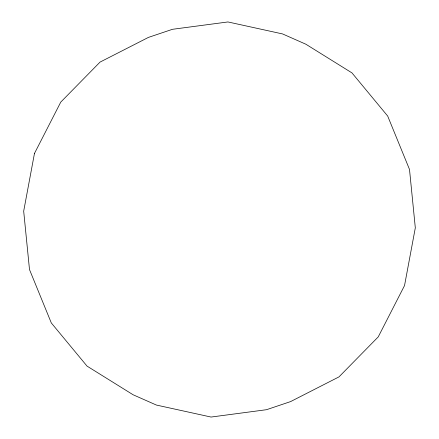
<?xml version="1.0" encoding="UTF-8"?>
<svg xmlns="http://www.w3.org/2000/svg" width="439" height="439" viewBox="0 0 439 439"><rect width="100%" height="100%" fill="white"/><g stroke="black" fill="none" stroke-linecap="round" stroke-linejoin="round"><path stroke-width="0.66" d="M34.461 153.447L23.684 211.159L29.495 269.562L51.319 322.956L87.026 366.099L133.121 394.776L156.41 405.06L211.049 417.05L266.517 409.702L290.591 401.592L338.968 376.898L378.231 336.911L404.538 285.553L415.316 227.841L409.505 169.438L387.681 116.044L351.974 72.901L305.879 44.224L282.59 33.94L227.951 21.95L172.483 29.298L148.409 37.408L100.032 62.102L60.769 102.089L34.461 153.447"/></g></svg>
